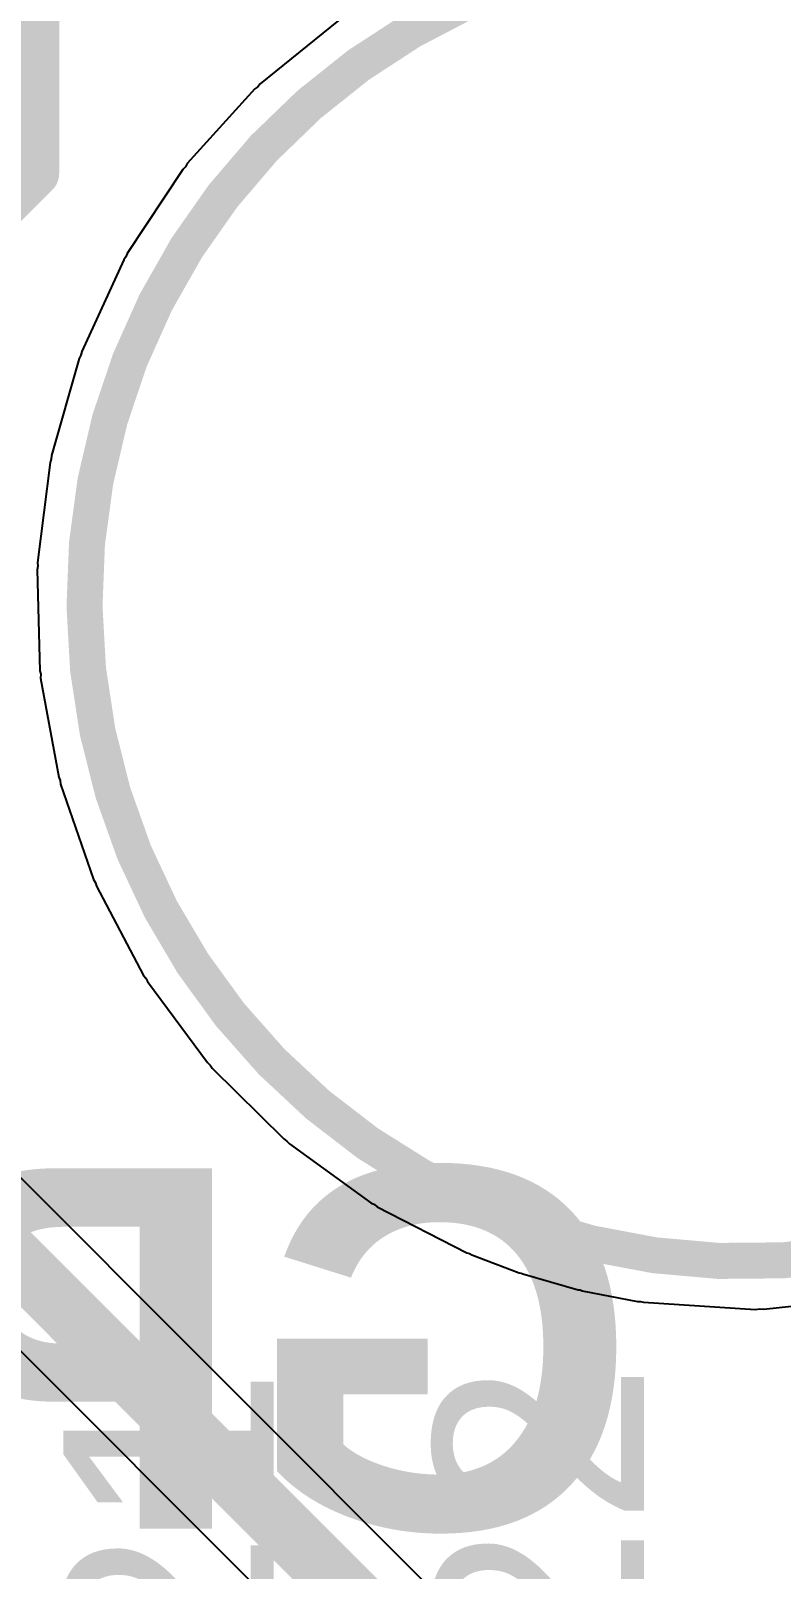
# Model space of a CAD drawing. Header units: inches. Extents: x -25 to 271, y -41 to 15.
# Drawn here: x 70.46 to 73.64, y -2.08 to 4.42 of the extents above; entities that cross this region are included whole.
import ezdxf

# ---------------------------------------------------------------- set-up
doc = ezdxf.new("R2010")
doc.units = ezdxf.units.IN
for name, color, linetype in [('Board_outline', 216, 'Continuous'), ('Bottom Layer', 5, 'Continuous'), ('Bottom Overlay', 54, 'Continuous'), ('Bottom Paste', 16, 'Continuous'), ('Bottom Solder', 6, 'Continuous'), ('Top Layer', 1, 'Continuous'), ('Top Overlay', 2, 'Continuous')]:
    doc.layers.add(name, color=color, linetype=linetype)
doc.styles.add('Arial', font='', dxfattribs={"height": 0.2})
doc.styles.add('Arial_Bold', font='', dxfattribs={"height": 0.2})
doc.styles.get('Arial').set_extended_font_data('Arial')
doc.styles.get('Arial_Bold').set_extended_font_data('Arial', bold=True)

# ---------------------------------------------------------------- blocks, each defined once
blk = doc.blocks.new('TEST_POINT_B_79')
at = {"layer": 'Bottom Layer'}
blk.add_hatch(color=5, dxfattribs=at).paths.add_polyline_path([(0.381, 0.762), (-0.381, 0.762), (-0.762, 0.381), (-0.762, -0.381), (-0.381, -0.762), (0.381, -0.762), (0.762, -0.381), (0.762, 0.381)])
at = {"layer": 'Bottom Paste'}
blk.add_hatch(color=16, dxfattribs=at).paths.add_polyline_path([(0.381, 0.762), (-0.381, 0.762), (-0.762, 0.381), (-0.762, -0.381), (-0.381, -0.762), (0.381, -0.762), (0.762, -0.381), (0.762, 0.381)])
at = {"layer": 'Bottom Solder'}
blk.add_hatch(color=6, dxfattribs=at).paths.add_polyline_path([(0.4318, 0.8636), (-0.4318, 0.8636), (-0.8636, 0.4318), (-0.8636, -0.4318), (-0.4318, -0.8636), (0.4318, -0.8636), (0.8636, -0.4318), (0.8636, 0.4318)])
at = {"layer": 'Bottom Overlay'}
for points in [[(-0.4318, 0.9398, 0.2, 0.2, 0), (-0.9398, 0.4318, 0.2, 0.2, 0)], [(0.4318, 0.9398, 0.2, 0.2, 0), (-0.4318, 0.9398, 0.2, 0.2, 0)], [(0.9398, 0.4318, 0.2, 0.2, 0), (0.4318, 0.9398, 0.2, 0.2, 0)], [(-0.9398, 0.4318, 0.2, 0.2, 0), (-0.9398, -0.4318, 0.2, 0.2, 0)], [(0.9398, 0.4318, 0.2, 0.2, 0), (0.9398, -0.4318, 0.2, 0.2, 0)], [(-0.4318, -0.9398, 0.2, 0.2, 0), (-0.9398, -0.4318, 0.2, 0.2, 0)], [(0.9398, -0.4318, 0.2, 0.2, 0), (0.4318, -0.9398, 0.2, 0.2, 0)], [(0.4318, -0.9398, 0.2, 0.2, 0), (-0.4318, -0.9398, 0.2, 0.2, 0)]]:
    blk.add_lwpolyline(points, format="xyseb", dxfattribs=at)
for points in [[(-0.4818, 0.9398, 0.1, 0.1, 1), (-0.3818, 0.9398, 0.1, 0.1, 1)], [(-0.4818, 0.9398, 0.1, 0.1, 1), (-0.3818, 0.9398, 0.1, 0.1, 1)], [(0.3818, 0.9398, 0.1, 0.1, 1), (0.4818, 0.9398, 0.1, 0.1, 1)], [(0.3818, 0.9398, 0.1, 0.1, 1), (0.4818, 0.9398, 0.1, 0.1, 1)], [(-0.9898, 0.4318, 0.1, 0.1, 1), (-0.8898, 0.4318, 0.1, 0.1, 1)], [(-0.9898, 0.4318, 0.1, 0.1, 1), (-0.8898, 0.4318, 0.1, 0.1, 1)], [(0.8898, 0.4318, 0.1, 0.1, 1), (0.9898, 0.4318, 0.1, 0.1, 1)], [(0.8898, 0.4318, 0.1, 0.1, 1), (0.9898, 0.4318, 0.1, 0.1, 1)], [(-0.9898, -0.4318, 0.1, 0.1, 1), (-0.8898, -0.4318, 0.1, 0.1, 1)], [(-0.9898, -0.4318, 0.1, 0.1, 1), (-0.8898, -0.4318, 0.1, 0.1, 1)], [(0.8898, -0.4318, 0.1, 0.1, 1), (0.9898, -0.4318, 0.1, 0.1, 1)], [(0.8898, -0.4318, 0.1, 0.1, 1), (0.9898, -0.4318, 0.1, 0.1, 1)], [(-0.4818, -0.9398, 0.1, 0.1, 1), (-0.3818, -0.9398, 0.1, 0.1, 1)], [(-0.4818, -0.9398, 0.1, 0.1, 1), (-0.3818, -0.9398, 0.1, 0.1, 1)], [(0.3818, -0.9398, 0.1, 0.1, 1), (0.4818, -0.9398, 0.1, 0.1, 1)], [(0.3818, -0.9398, 0.1, 0.1, 1), (0.4818, -0.9398, 0.1, 0.1, 1)]]:
    blk.add_lwpolyline(points, format="xyseb", close=True, dxfattribs=at)

msp = doc.modelspace()

# ---------------------------------------------------------------- linework, layer by layer
at = {"layer": 'Board_outline'}
for points in [[(72.598, -0.6393, 0.1524, 0.1524, -0.957292), (74.1296, 4.7292, 0.1524, 0.1524, 0)], [(76.1954, 2.6744, 0.1524, 0.1524, -0.560882), (72.8325, -0.7061, 0.1524, 0.1524, 0)], [(72.598, -0.6393, 0.1524, 0.1524, 0), (72.8325, -0.7061, 0.1524, 0.1524, 0)]]:
    msp.add_lwpolyline(points, format="xyseb", dxfattribs=at)
for points in [[(72.5599, -0.6393, 0.0762, 0.0762, 1), (72.6361, -0.6393, 0.0762, 0.0762, 1)], [(72.5599, -0.6393, 0.0762, 0.0762, 1), (72.6361, -0.6393, 0.0762, 0.0762, 1)], [(72.7944, -0.7061, 0.0762, 0.0762, 1), (72.8706, -0.7061, 0.0762, 0.0762, 1)], [(72.7944, -0.7061, 0.0762, 0.0762, 1), (72.8706, -0.7061, 0.0762, 0.0762, 1)]]:
    msp.add_lwpolyline(points, format="xyseb", close=True, dxfattribs=at)
at = {"layer": 'Bottom Layer'}
for p, q in [((71.7618, 4.4669), (71.4309, 4.1981)), ((71.4083, 4.1768), (71.1221, 3.8608)), ((71.4209, 4.1861), (71.4083, 4.1768)), ((71.4309, 4.1981), (71.4209, 4.1861)), ((71.1141, 3.8474), (71.1031, 3.8362)), ((71.1221, 3.8608), (71.1141, 3.8474)), ((71.1031, 3.8362), (70.8683, 3.4805)), ((70.8532, 3.4533), (70.6752, 3.0659)), ((70.8624, 3.466), (70.8532, 3.4533)), ((70.8683, 3.4805), (70.8624, 3.466)), ((70.6752, 3.0659), (70.6716, 3.0507)), ((70.6644, 3.0367), (70.5475, 2.6268)), ((70.6716, 3.0507), (70.6644, 3.0367)), ((70.5462, 2.6112), (70.5412, 2.5963)), ((70.5475, 2.6268), (70.5462, 2.6112)), ((70.5412, 2.5963), (70.488, 2.1734)), ((70.4891, 2.1577), (70.4865, 2.1423)), ((70.488, 2.1734), (70.4891, 2.1577)), ((70.4865, 2.1423), (70.4982, 1.7162)), ((70.4982, 1.7162), (70.5017, 1.7009)), ((70.5017, 1.7009), (70.5015, 1.6852)), ((70.5015, 1.6852), (70.5779, 1.2659)), ((70.5779, 1.2659), (70.5836, 1.2513)), ((70.5836, 1.2513), (70.5858, 1.2358)), ((70.5858, 1.2358), (70.7251, 0.8329)), ((70.7251, 0.8329), (70.733, 0.8194)), ((70.733, 0.8194), (70.7375, 0.8044)), ((70.7375, 0.8044), (70.9365, 0.4274)), ((70.9365, 0.4274), (70.9463, 0.4152)), ((70.9463, 0.4152), (70.953, 0.4011)), ((70.953, 0.4011), (71.2071, 0.0587)), ((71.2071, 0.0587), (71.2187, 0.0482)), ((71.2187, 0.0482), (71.2274, 0.0352)), ((71.2274, 0.0352), (71.5306, -0.2645)), ((71.5306, -0.2645), (71.5437, -0.2731)), ((71.5437, -0.2731), (71.5543, -0.2846)), ((71.5543, -0.2846), (71.8995, -0.5347)), ((71.8995, -0.5347), (71.9138, -0.5412)), ((71.9138, -0.5412), (71.926, -0.551)), ((71.926, -0.551), (72.3053, -0.7456)), ((72.3053, -0.7456), (72.3166, -0.7489)), ((72.3166, -0.7489), (72.3266, -0.7551)), ((72.3266, -0.7551), (72.5263, -0.8302)), ((72.5263, -0.8302), (72.5346, -0.8316)), ((72.5346, -0.8316), (72.5421, -0.8354)), ((72.5421, -0.8354), (72.7766, -0.9022)), ((72.7766, -0.9022), (72.7854, -0.9029)), ((72.7854, -0.9029), (72.7936, -0.9063)), ((72.7936, -0.9063), (73.0272, -0.9516)), ((73.0272, -0.9516), (73.0403, -0.9516)), ((73.0403, -0.9516), (73.053, -0.955)), ((73.053, -0.955), (73.5275, -0.9853)), ((73.5622, -0.9846), (74.035, -0.9341)), ((73.5275, -0.9853), (73.5449, -0.983)), ((73.5449, -0.983), (73.5622, -0.9846))]:
    msp.add_line(p, q, dxfattribs=at)
at = {"layer": 'Top Layer'}
for p, q in [((71.7618, 4.4669), (71.4309, 4.1981)), ((71.4083, 4.1768), (71.1221, 3.8608)), ((71.4209, 4.1861), (71.4083, 4.1768)), ((71.4309, 4.1981), (71.4209, 4.1861)), ((71.1141, 3.8474), (71.1031, 3.8362)), ((71.1221, 3.8608), (71.1141, 3.8474)), ((71.1031, 3.8362), (70.8683, 3.4805)), ((70.8532, 3.4533), (70.6752, 3.0659)), ((70.8624, 3.466), (70.8532, 3.4533)), ((70.8683, 3.4805), (70.8624, 3.466)), ((70.6752, 3.0659), (70.6716, 3.0507)), ((70.6644, 3.0367), (70.5475, 2.6268)), ((70.6716, 3.0507), (70.6644, 3.0367)), ((70.5462, 2.6112), (70.5412, 2.5963)), ((70.5475, 2.6268), (70.5462, 2.6112)), ((70.5412, 2.5963), (70.488, 2.1734)), ((70.4891, 2.1577), (70.4865, 2.1423)), ((70.488, 2.1734), (70.4891, 2.1577)), ((70.4865, 2.1423), (70.4982, 1.7162)), ((70.4982, 1.7162), (70.5017, 1.7009)), ((70.5017, 1.7009), (70.5015, 1.6852)), ((70.5015, 1.6852), (70.5779, 1.2659)), ((70.5779, 1.2659), (70.5836, 1.2513)), ((70.5836, 1.2513), (70.5858, 1.2358)), ((70.5858, 1.2358), (70.7251, 0.8329)), ((70.7251, 0.8329), (70.733, 0.8194)), ((70.733, 0.8194), (70.7375, 0.8044)), ((70.7375, 0.8044), (70.9365, 0.4274)), ((70.9365, 0.4274), (70.9463, 0.4152)), ((70.9463, 0.4152), (70.953, 0.4011)), ((70.953, 0.4011), (71.2071, 0.0587)), ((71.2071, 0.0587), (71.2187, 0.0482)), ((71.2187, 0.0482), (71.2274, 0.0352)), ((71.2274, 0.0352), (71.5306, -0.2645)), ((72.7712, -2.7836), (70.236, -0.2483)), ((71.5306, -0.2645), (71.5437, -0.2731)), ((71.5437, -0.2731), (71.5543, -0.2846)), ((71.5543, -0.2846), (71.8995, -0.5347)), ((69.7939, -0.5387), (72.3291, -3.074)), ((71.8995, -0.5347), (71.9138, -0.5412)), ((71.9138, -0.5412), (71.926, -0.551)), ((71.926, -0.551), (72.3053, -0.7456)), ((72.3053, -0.7456), (72.3166, -0.7489)), ((72.3166, -0.7489), (72.3266, -0.7551)), ((72.3266, -0.7551), (72.5263, -0.8302)), ((72.5263, -0.8302), (72.5346, -0.8316)), ((72.5346, -0.8316), (72.5421, -0.8354)), ((72.5421, -0.8354), (72.7766, -0.9022)), ((72.7766, -0.9022), (72.7854, -0.9029)), ((72.7854, -0.9029), (72.7936, -0.9063)), ((72.7936, -0.9063), (73.0272, -0.9516)), ((73.0272, -0.9516), (73.0403, -0.9516)), ((73.0403, -0.9516), (73.053, -0.955)), ((73.053, -0.955), (73.5275, -0.9853)), ((73.5622, -0.9846), (74.035, -0.9341)), ((73.5275, -0.9853), (73.5449, -0.983)), ((73.5449, -0.983), (73.5622, -0.9846))]:
    msp.add_line(p, q, dxfattribs=at)
msp.add_lwpolyline([(69.977, -0.3556, 0.254, 0.254, 0), (72.5881, -2.9667, 0.254, 0.254, 0)], format="xyseb", dxfattribs=at)

# ---------------------------------------------------------------- block references
at = {"rotation": 180}
msp.add_blockref('TEST_POINT_B_79', (69.5401, 4.2517), dxfattribs=at)

# ---------------------------------------------------------------- texts
at = {"layer": 'Bottom Overlay', "style": 'Arial_Bold', "text_generation_flag": 2}
msp.add_text('GPIO3', height=1.524, rotation=360, dxfattribs=at).set_placement((73.025, -1.9121))
at = {"layer": 'Top Overlay', "style": 'Arial'}
for s, p in [('R21', (71.487, -3.5078)), ('R22', (73.0546, -3.487))]:
    msp.add_text(s, height=0.889, rotation=90, dxfattribs=at).set_placement(p)

doc.saveas('drawing.dxf')
